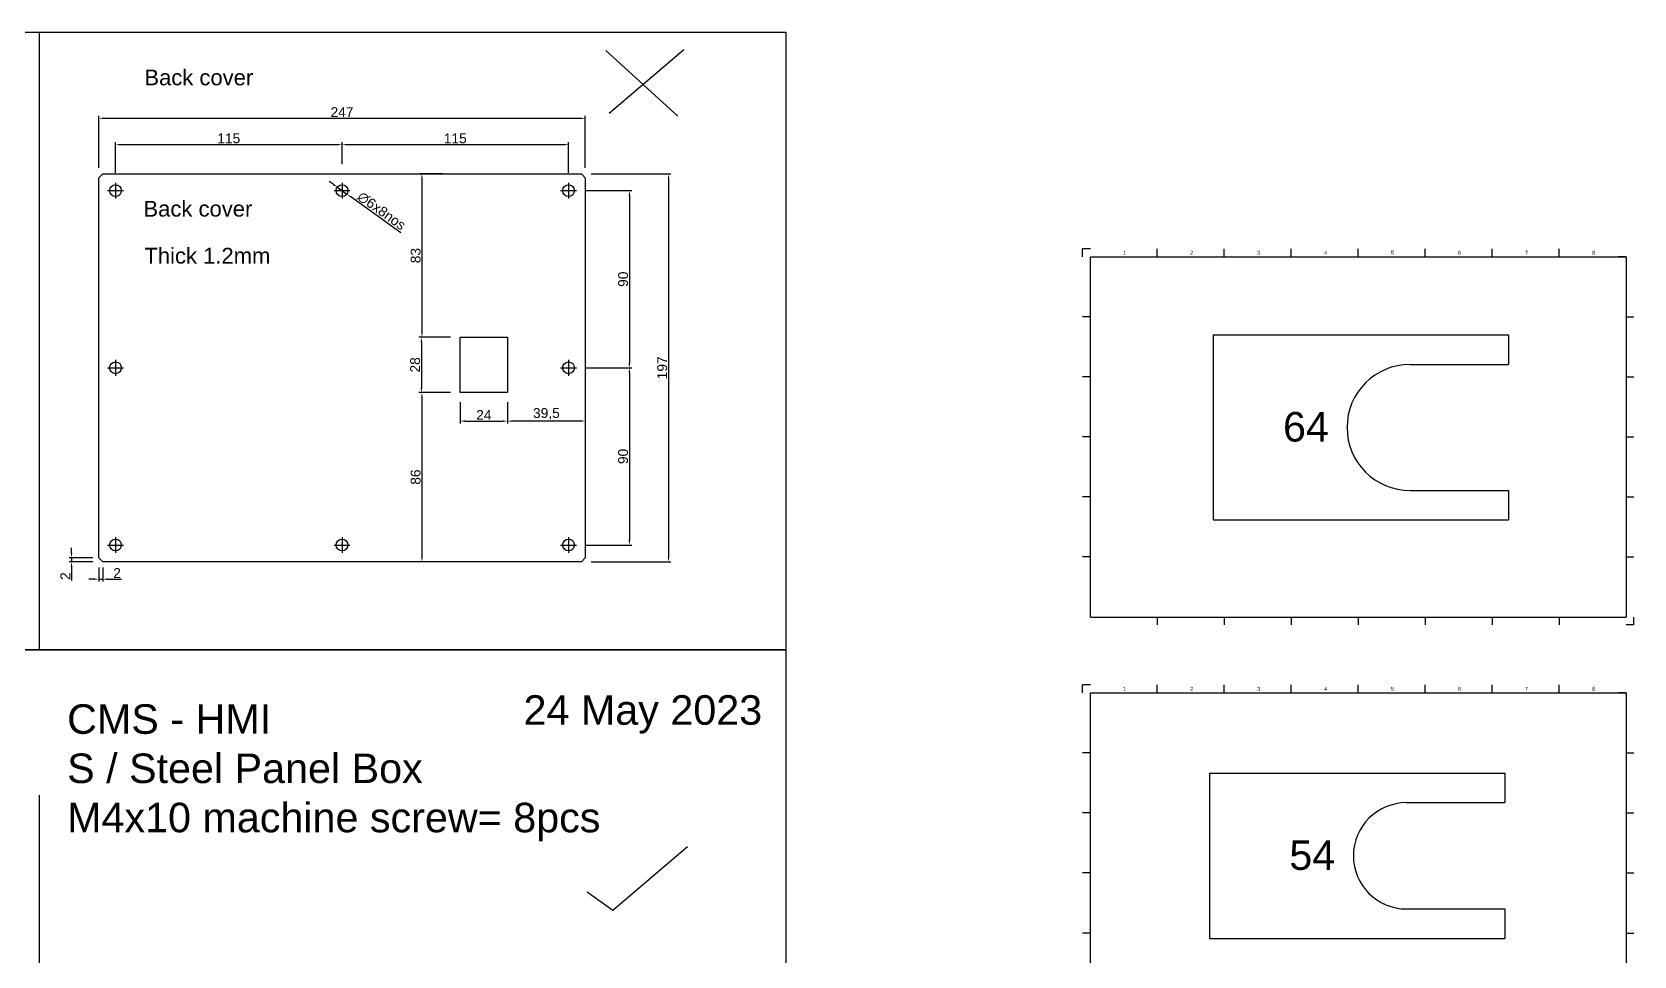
# Model space of a CAD drawing. Header units: millimetres. Extents: x -1052 to 3351, y 0 to 2015.
# Drawn here: x 2446 to 3260, y 1254 to 1723 of the extents above; entities that cross this region are included whole.
import ezdxf

# ---------------------------------------------------------------- set-up
doc = ezdxf.new("R2010")
doc.units = ezdxf.units.MM
doc.linetypes.add('JIS_02_1.2', pattern=[2.5, 1.25, -1.25])
for name, color, linetype in [('DESCCHILD', 20, 'Continuous'), ('Layer 1', 7, 'Continuous'), ('Layer1-1', 2, 'JIS_02_1.2')]:
    doc.layers.add(name, color=color, linetype=linetype)
doc.layers.add('Layer1', color=50, linetype='Continuous', lineweight=25)
doc.styles.get("Standard").update_dxf_attribs({"font": 'arial.ttf'})
doc.dimstyles.new('ISO-25', dxfattribs={"dimtxt": 5, "dimasz": 2.5, "dimexe": 1.25, "dimexo": 5, "dimtad": 1, "dimtxsty": 'Standard', "dimcen": 2.5, "dimclrd": 5, "dimclre": 5, "dimclrt": 2, "dimadec": 0, "dimazin": 0, "dimtfac": 1, "dimtmove": 0, "dimatfit": 3, "dimfxl": 1, "dimlwe": -1, "dimarcsym": 0})

# ---------------------------------------------------------------- blocks, each defined once
blk = doc.blocks.new('*D416')
at = {"layer": 'Defpoints', "color": 0}
for p in [(2727.37, 1679.56), (2480.37, 1649.33), (2727.37, 1649.33)]:
    blk.add_point(p, dxfattribs=at)
at = {"layer": 'Layer1', "color": 5, "linetype": 'Continuous'}
for p, q in [((2480.37, 1654.33), (2480.37, 1680.81)), ((2727.37, 1654.33), (2727.37, 1680.81))]:
    blk.add_line(p, q, dxfattribs=at)
at = {"layer": 'Layer1', "color": 5, "linetype": 'Continuous', "lineweight": -2}
blk.add_line((2482.87, 1679.56), (2724.87, 1679.56), dxfattribs=at)
at = {"layer": 'Layer1', "color": 5}
for points in [[(2482.87, 1679.98), (2482.87, 1679.15), (2480.37, 1679.56)], [(2724.87, 1679.15), (2724.87, 1679.98), (2727.37, 1679.56)]]:
    blk.add_solid(points, dxfattribs=at)
at = {"layer": 'Layer1', "color": 2, "insert": (2603.87, 1682.7), "char_height": 5, "attachment_point": 5}
blk.add_mtext('247', dxfattribs=at)
blk = doc.blocks.new('*D417')
at = {"layer": 'Defpoints', "color": 0}
for p in [(2603.87, 1666.19), (2603.87, 1651.33), (2488.87, 1646.83)]:
    blk.add_point(p, dxfattribs=at)
at = {"layer": 'Layer1', "color": 5, "linetype": 'Continuous'}
for p, q in [((2488.87, 1651.83), (2488.87, 1667.44)), ((2603.87, 1656.33), (2603.87, 1667.44))]:
    blk.add_line(p, q, dxfattribs=at)
at = {"layer": 'Layer1', "color": 5, "linetype": 'Continuous', "lineweight": -2}
blk.add_line((2491.37, 1666.19), (2601.37, 1666.19), dxfattribs=at)
at = {"layer": 'Layer1', "color": 5}
for points in [[(2491.37, 1666.6), (2491.37, 1665.77), (2488.87, 1666.19)], [(2601.37, 1665.77), (2601.37, 1666.6), (2603.87, 1666.19)]]:
    blk.add_solid(points, dxfattribs=at)
at = {"layer": 'Layer1', "color": 2, "insert": (2546.37, 1669.36), "char_height": 5, "attachment_point": 5}
blk.add_mtext('115', dxfattribs=at)
blk = doc.blocks.new('*D418')
at = {"layer": 'Defpoints', "color": 0}
for p in [(2718.87, 1666.19), (2603.87, 1651.33), (2718.87, 1646.83)]:
    blk.add_point(p, dxfattribs=at)
at = {"layer": 'Layer1', "color": 5, "linetype": 'Continuous'}
for p, q in [((2603.87, 1656.33), (2603.87, 1667.44)), ((2718.87, 1651.83), (2718.87, 1667.44))]:
    blk.add_line(p, q, dxfattribs=at)
at = {"layer": 'Layer1', "color": 5, "linetype": 'Continuous', "lineweight": -2}
blk.add_line((2606.37, 1666.19), (2716.37, 1666.19), dxfattribs=at)
at = {"layer": 'Layer1', "color": 5}
for points in [[(2606.37, 1666.6), (2606.37, 1665.77), (2603.87, 1666.19)], [(2716.37, 1665.77), (2716.37, 1666.6), (2718.87, 1666.19)]]:
    blk.add_solid(points, dxfattribs=at)
at = {"layer": 'Layer1', "color": 2, "insert": (2661.37, 1669.36), "char_height": 5, "attachment_point": 5}
blk.add_mtext('115', dxfattribs=at)
blk = doc.blocks.new('*D419')
at = {"layer": 'Defpoints', "color": 0}
for p in [(2722.87, 1642.83), (2722.87, 1552.83), (2749.76, 1552.83)]:
    blk.add_point(p, dxfattribs=at)
at = {"layer": 'Layer1', "color": 5, "linetype": 'Continuous'}
for p, q in [((2727.87, 1642.83), (2751.01, 1642.83)), ((2727.87, 1552.83), (2751.01, 1552.83))]:
    blk.add_line(p, q, dxfattribs=at)
at = {"layer": 'Layer1', "color": 5, "linetype": 'Continuous', "lineweight": -2}
blk.add_line((2749.76, 1640.33), (2749.76, 1555.33), dxfattribs=at)
at = {"layer": 'Layer1', "color": 5}
for points in [[(2750.17, 1640.33), (2749.34, 1640.33), (2749.76, 1642.83)], [(2749.34, 1555.33), (2750.17, 1555.33), (2749.76, 1552.83)]]:
    blk.add_solid(points, dxfattribs=at)
at = {"layer": 'Layer1', "color": 2, "insert": (2746.58, 1597.83), "char_height": 5, "attachment_point": 5, "rotation": 90}
blk.add_mtext('90', dxfattribs=at)
blk = doc.blocks.new('*D420')
at = {"layer": 'Defpoints', "color": 0}
for p in [(2722.87, 1552.83), (2722.87, 1462.83), (2749.76, 1462.83)]:
    blk.add_point(p, dxfattribs=at)
at = {"layer": 'Layer1', "color": 5, "linetype": 'Continuous'}
for p, q in [((2727.87, 1552.83), (2751.01, 1552.83)), ((2727.87, 1462.83), (2751.01, 1462.83))]:
    blk.add_line(p, q, dxfattribs=at)
at = {"layer": 'Layer1', "color": 5, "linetype": 'Continuous', "lineweight": -2}
blk.add_line((2749.76, 1550.33), (2749.76, 1465.33), dxfattribs=at)
at = {"layer": 'Layer1', "color": 5}
for points in [[(2750.17, 1550.33), (2749.34, 1550.33), (2749.76, 1552.83)], [(2749.34, 1465.33), (2750.17, 1465.33), (2749.76, 1462.83)]]:
    blk.add_solid(points, dxfattribs=at)
at = {"layer": 'Layer1', "color": 2, "insert": (2746.58, 1507.83), "char_height": 5, "attachment_point": 5, "rotation": 90}
blk.add_mtext('90', dxfattribs=at)
blk = doc.blocks.new('*D421')
at = {"layer": 'Defpoints', "color": 0}
for p in [(2725.37, 1651.33), (2725.37, 1454.33), (2769.63, 1454.33)]:
    blk.add_point(p, dxfattribs=at)
at = {"layer": 'Layer1', "color": 5, "linetype": 'Continuous'}
for p, q in [((2730.37, 1651.33), (2770.88, 1651.33)), ((2730.37, 1454.33), (2770.88, 1454.33))]:
    blk.add_line(p, q, dxfattribs=at)
at = {"layer": 'Layer1', "color": 5, "linetype": 'Continuous', "lineweight": -2}
blk.add_line((2769.63, 1648.83), (2769.63, 1456.83), dxfattribs=at)
at = {"layer": 'Layer1', "color": 5}
for points in [[(2770.04, 1648.83), (2769.21, 1648.83), (2769.63, 1651.33)], [(2769.21, 1456.83), (2770.04, 1456.83), (2769.63, 1454.33)]]:
    blk.add_solid(points, dxfattribs=at)
at = {"layer": 'Layer1', "color": 2, "insert": (2766.45, 1552.83), "char_height": 5, "attachment_point": 5, "rotation": 90}
blk.add_mtext('197', dxfattribs=at)
blk = doc.blocks.new('*D422')
at = {"layer": 'Defpoints', "color": 0}
for p in [(2482.37, 1456.33), (2466.51, 1454.33), (2482.37, 1454.33)]:
    blk.add_point(p, dxfattribs=at)
at = {"layer": 'Layer1', "color": 5, "linetype": 'Continuous'}
for p, q in [((2477.37, 1456.33), (2465.26, 1456.33)), ((2477.37, 1454.33), (2465.26, 1454.33))]:
    blk.add_line(p, q, dxfattribs=at)
at = {"layer": 'Layer1', "color": 5, "linetype": 'Continuous', "lineweight": -2}
for p, q in [((2466.51, 1458.83), (2466.51, 1461.33)), ((2466.51, 1456.33), (2466.51, 1454.33)), ((2466.51, 1451.83), (2466.51, 1444.77))]:
    blk.add_line(p, q, dxfattribs=at)
at = {"layer": 'Layer1', "color": 5}
for points in [[(2466.09, 1458.83), (2466.93, 1458.83), (2466.51, 1456.33)], [(2466.93, 1451.83), (2466.09, 1451.83), (2466.51, 1454.33)]]:
    blk.add_solid(points, dxfattribs=at)
at = {"layer": 'Layer1', "color": 2, "insert": (2463.37, 1447.05), "char_height": 5, "attachment_point": 5, "rotation": 90}
blk.add_mtext('2', dxfattribs=at)
blk = doc.blocks.new('*D423')
at = {"layer": 'Defpoints', "color": 0}
for p in [(2480.37, 1456.33), (2482.37, 1456.33), (2482.37, 1445.48)]:
    blk.add_point(p, dxfattribs=at)
at = {"layer": 'Layer1', "color": 5, "linetype": 'Continuous'}
for p, q in [((2480.37, 1451.33), (2480.37, 1444.23)), ((2482.37, 1451.33), (2482.37, 1444.23))]:
    blk.add_line(p, q, dxfattribs=at)
at = {"layer": 'Layer1', "color": 5, "linetype": 'Continuous', "lineweight": -2}
for p, q in [((2477.87, 1445.48), (2475.37, 1445.48)), ((2480.37, 1445.48), (2482.37, 1445.48)), ((2484.87, 1445.48), (2491.93, 1445.48))]:
    blk.add_line(p, q, dxfattribs=at)
at = {"layer": 'Layer1', "color": 5}
for points in [[(2477.87, 1445.06), (2477.87, 1445.9), (2480.37, 1445.48)], [(2484.87, 1445.9), (2484.87, 1445.06), (2482.37, 1445.48)]]:
    blk.add_solid(points, dxfattribs=at)
at = {"layer": 'Layer1', "color": 2, "insert": (2489.65, 1448.62), "char_height": 5, "attachment_point": 5}
blk.add_mtext('2', dxfattribs=at)
blk = doc.blocks.new('*D424')
at = {"layer": 'Defpoints', "color": 0}
for p in [(2601.43, 1644.58), (2606.31, 1641.08)]:
    blk.add_point(p, dxfattribs=at)
at = {"layer": 'Layer1-1', "color": 5, "linetype": 'Continuous', "lineweight": -2}
for p, q in [((2599.4, 1646.04), (2597.37, 1647.5)), ((2601.43, 1644.58), (2606.31, 1641.08)), ((2633.64, 1621.45), (2608.34, 1639.63))]:
    blk.add_line(p, q, dxfattribs=at)
at = {"layer": 'Layer1-1', "color": 5}
for points in [[(2599.16, 1645.7), (2599.65, 1646.38), (2601.43, 1644.58)], [(2608.58, 1639.97), (2608.09, 1639.29), (2606.31, 1641.08)]]:
    blk.add_solid(points, dxfattribs=at)
at = {"layer": 'Layer1-1', "color": 2, "insert": (2623.94, 1632.51), "char_height": 5, "attachment_point": 5, "rotation": 324.31671}
blk.add_mtext('∅6x8nos', dxfattribs=at)
blk = doc.blocks.new('*D425')
at = {"layer": 'Defpoints', "color": 0}
for p in [(2727.37, 1552.83), (2687.87, 1540.33), (2687.87, 1525.79)]:
    blk.add_point(p, dxfattribs=at)
at = {"layer": 'Layer 1', "color": 5, "linetype": 'Continuous'}
for p, q in [((2727.37, 1547.83), (2727.37, 1524.54)), ((2687.87, 1535.33), (2687.87, 1524.54))]:
    blk.add_line(p, q, dxfattribs=at)
at = {"layer": 'Layer 1', "color": 5, "linetype": 'Continuous', "lineweight": -2}
blk.add_line((2724.87, 1525.79), (2690.37, 1525.79), dxfattribs=at)
at = {"layer": 'Layer 1', "color": 5}
for points in [[(2690.37, 1526.2), (2690.37, 1525.37), (2687.87, 1525.79)], [(2724.87, 1525.37), (2724.87, 1526.2), (2727.37, 1525.79)]]:
    blk.add_solid(points, dxfattribs=at)
at = {"layer": 'Layer 1', "color": 2, "insert": (2707.62, 1529.42), "char_height": 5, "attachment_point": 5}
blk.add_mtext('39,5', dxfattribs=at)
blk = doc.blocks.new('*D426')
at = {"layer": 'Defpoints', "color": 0}
for p in [(2659.98, 1651.33), (2644.43, 1568.33), (2663.87, 1568.33)]:
    blk.add_point(p, dxfattribs=at)
at = {"layer": 'Layer 1', "color": 5, "linetype": 'Continuous'}
for p, q in [((2654.98, 1651.33), (2643.18, 1651.33)), ((2658.87, 1568.33), (2643.18, 1568.33))]:
    blk.add_line(p, q, dxfattribs=at)
at = {"layer": 'Layer 1', "color": 5, "linetype": 'Continuous', "lineweight": -2}
blk.add_line((2644.43, 1648.83), (2644.43, 1570.83), dxfattribs=at)
at = {"layer": 'Layer 1', "color": 5}
for points in [[(2644.84, 1648.83), (2644.01, 1648.83), (2644.43, 1651.33)], [(2644.01, 1570.83), (2644.84, 1570.83), (2644.43, 1568.33)]]:
    blk.add_solid(points, dxfattribs=at)
at = {"layer": 'Layer 1', "color": 2, "insert": (2641.25, 1609.83), "char_height": 5, "attachment_point": 5, "rotation": 90}
blk.add_mtext('83', dxfattribs=at)
blk = doc.blocks.new('*D427')
at = {"layer": 'Defpoints', "color": 0}
for p in [(2663.87, 1568.33), (2644.18, 1540.33), (2663.87, 1540.33)]:
    blk.add_point(p, dxfattribs=at)
at = {"layer": 'Layer 1', "color": 5, "linetype": 'Continuous'}
for p, q in [((2658.87, 1568.33), (2642.93, 1568.33)), ((2658.87, 1540.33), (2642.93, 1540.33))]:
    blk.add_line(p, q, dxfattribs=at)
at = {"layer": 'Layer 1', "color": 5, "linetype": 'Continuous', "lineweight": -2}
blk.add_line((2644.18, 1565.83), (2644.18, 1542.83), dxfattribs=at)
at = {"layer": 'Layer 1', "color": 5}
for points in [[(2644.59, 1565.83), (2643.76, 1565.83), (2644.18, 1568.33)], [(2643.76, 1542.83), (2644.59, 1542.83), (2644.18, 1540.33)]]:
    blk.add_solid(points, dxfattribs=at)
at = {"layer": 'Layer 1', "color": 2, "insert": (2641, 1554.33), "char_height": 5, "attachment_point": 5, "rotation": 90}
blk.add_mtext('28', dxfattribs=at)
blk = doc.blocks.new('*D428')
at = {"layer": 'Defpoints', "color": 0}
for p in [(2663.87, 1540.33), (2644.43, 1454.33), (2659.98, 1454.33)]:
    blk.add_point(p, dxfattribs=at)
at = {"layer": 'Layer 1', "color": 5, "linetype": 'Continuous'}
for p, q in [((2658.87, 1540.33), (2643.18, 1540.33)), ((2654.98, 1454.33), (2643.18, 1454.33))]:
    blk.add_line(p, q, dxfattribs=at)
at = {"layer": 'Layer 1', "color": 5, "linetype": 'Continuous', "lineweight": -2}
blk.add_line((2644.43, 1537.83), (2644.43, 1456.83), dxfattribs=at)
at = {"layer": 'Layer 1', "color": 5}
for points in [[(2644.84, 1537.83), (2644.01, 1537.83), (2644.43, 1540.33)], [(2644.01, 1456.83), (2644.84, 1456.83), (2644.43, 1454.33)]]:
    blk.add_solid(points, dxfattribs=at)
at = {"layer": 'Layer 1', "color": 2, "insert": (2641.25, 1497.33), "char_height": 5, "attachment_point": 5, "rotation": 90}
blk.add_mtext('86', dxfattribs=at)
blk = doc.blocks.new('*D429')
at = {"layer": 'Defpoints', "color": 0}
for p in [(2663.87, 1540.33), (2687.87, 1540.33), (2687.87, 1525.79)]:
    blk.add_point(p, dxfattribs=at)
at = {"layer": 'Layer 1', "color": 5, "linetype": 'Continuous'}
for p, q in [((2663.87, 1535.33), (2663.87, 1524.54)), ((2687.87, 1535.33), (2687.87, 1524.54))]:
    blk.add_line(p, q, dxfattribs=at)
at = {"layer": 'Layer 1', "color": 5, "linetype": 'Continuous', "lineweight": -2}
blk.add_line((2666.37, 1525.79), (2685.37, 1525.79), dxfattribs=at)
at = {"layer": 'Layer 1', "color": 5}
for points in [[(2666.37, 1526.2), (2666.37, 1525.37), (2663.87, 1525.79)], [(2685.37, 1525.37), (2685.37, 1526.2), (2687.87, 1525.79)]]:
    blk.add_solid(points, dxfattribs=at)
at = {"layer": 'Layer 1', "color": 2, "insert": (2675.87, 1528.92), "char_height": 5, "attachment_point": 5}
blk.add_mtext('24', dxfattribs=at)

msp = doc.modelspace()

# ---------------------------------------------------------------- linework, layer by layer
at = {"layer": 'DESCCHILD'}
for p, q in [((2450.2528, 1409.6038), (2450.2528, 1723.3875)), ((2450.2528, 624.074), (2450.2528, 1335.7297))]:
    msp.add_line(p, q, dxfattribs=at)
for points in [[(2050.9139, 1723.3875), (2829.1701, 1723.3875), (2829.1701, 1409.6038), (2050.9139, 1409.6038)], [(2050.9139, 1409.6038), (2829.1701, 1409.6038), (2829.1701, 624.074), (2050.9139, 624.074)]]:
    msp.add_lwpolyline(points, close=True, dxfattribs=at)
at = {"layer": 'Layer 1'}
for p, q in [((2663.8694, 1568.3348), (2687.8694, 1568.3348)), ((2663.8694, 1540.3348), (2663.8694, 1568.3348)), ((2687.8694, 1568.3348), (2687.8694, 1540.3348)), ((2687.8694, 1540.3348), (2663.8694, 1540.3348))]:
    msp.add_line(p, q, dxfattribs=at)
at = {"layer": 'Layer1'}
for p, q in [((2737.8195, 1714.024), (2774.3625, 1680.6006)), ((2739.5311, 1682.2028), (2777.3861, 1714.4727)), ((2482.3694, 1651.3348), (2480.3694, 1649.3348)), ((2482.3694, 1651.3348), (2725.3694, 1651.3348)), ((2725.3694, 1651.3348), (2727.3694, 1649.3348)), ((2480.3694, 1456.3348), (2480.3694, 1649.3348)), ((2488.8694, 1646.8348), (2488.8694, 1638.8348)), ((2603.8694, 1646.8348), (2603.8694, 1638.8348)), ((2718.8694, 1646.8348), (2718.8694, 1638.8348)), ((2727.3694, 1649.3348), (2727.3694, 1456.3348)), ((2484.8694, 1642.8348), (2492.8694, 1642.8348)), ((2599.8694, 1642.8348), (2607.8694, 1642.8348)), ((2714.8694, 1642.8348), (2722.8694, 1642.8348)), ((2983.8064, 1613.26), (2979.8064, 1613.26)), ((2979.8064, 1609.26), (2979.8064, 1613.26)), ((3017.8064, 1609.26), (3017.8064, 1613.26)), ((3051.8064, 1609.26), (3051.8064, 1613.26)), ((3085.8064, 1609.26), (3085.8064, 1613.26)), ((3119.8064, 1609.26), (3119.8064, 1613.26)), ((3153.8064, 1609.26), (3153.8064, 1613.26)), ((3187.8064, 1609.26), (3187.8064, 1613.26)), ((3221.8064, 1609.26), (3221.8064, 1613.26)), ((2983.8064, 1609.26), (3255.8064, 1609.26)), ((2983.8064, 1426.26), (2983.8064, 1609.26)), ((3255.8064, 1609.26), (3251.8064, 1609.26)), ((3255.8064, 1609.26), (3255.8064, 1426.26)), ((2983.8064, 1578.76), (2979.8064, 1578.76)), ((3255.8064, 1578.76), (3259.8064, 1578.76)), ((3046.1187, 1569.5459), (3196.1187, 1569.5459)), ((3046.1187, 1569.5459), (3046.1187, 1475.5459)), ((3196.1187, 1569.5459), (3196.1187, 1554.5459)), ((2488.8694, 1556.8348), (2488.8694, 1548.8348)), ((2718.8694, 1556.8348), (2718.8694, 1548.8348)), ((3146.1187, 1554.5459), (3196.1187, 1554.5459)), ((2484.8694, 1552.8348), (2492.8694, 1552.8348)), ((2714.8694, 1552.8348), (2722.8694, 1552.8348)), ((2983.8064, 1548.26), (2979.8064, 1548.26)), ((3255.8064, 1548.26), (3259.8064, 1548.26)), ((2983.8064, 1517.76), (2979.8064, 1517.76)), ((3255.8064, 1517.76), (3259.8064, 1517.76)), ((3146.1187, 1490.5459), (3196.1187, 1490.5459)), ((3196.1187, 1490.5459), (3196.1187, 1475.5459)), ((2983.8064, 1487.26), (2979.8064, 1487.26)), ((3255.8064, 1487.26), (3259.8064, 1487.26)), ((3046.1187, 1475.5459), (3196.1187, 1475.5459)), ((2488.8694, 1466.8348), (2488.8694, 1458.8348)), ((2603.8694, 1466.8348), (2603.8694, 1458.8348)), ((2718.8694, 1466.8348), (2718.8694, 1458.8348)), ((2480.3694, 1456.3348), (2482.3694, 1454.3348)), ((2484.8694, 1462.8348), (2492.8694, 1462.8348)), ((2599.8694, 1462.8348), (2607.8694, 1462.8348)), ((2714.8694, 1462.8348), (2722.8694, 1462.8348)), ((2727.3694, 1456.3348), (2725.3694, 1454.3348)), ((2983.8064, 1456.76), (2979.8064, 1456.76)), ((3255.8064, 1456.76), (3259.8064, 1456.76)), ((2725.3694, 1454.3348), (2482.3694, 1454.3348)), ((2983.8064, 1426.26), (3255.8064, 1426.26)), ((3017.8064, 1426.26), (3017.8064, 1422.26)), ((3051.8064, 1426.26), (3051.8064, 1422.26)), ((3085.8064, 1426.26), (3085.8064, 1422.26)), ((3119.8064, 1426.26), (3119.8064, 1422.26)), ((3153.8064, 1426.26), (3153.8064, 1422.26)), ((3187.8064, 1426.26), (3187.8064, 1422.26)), ((3221.8064, 1426.26), (3221.8064, 1422.26)), ((3259.8064, 1422.26), (3259.8064, 1426.26)), ((3259.8064, 1422.26), (3255.8064, 1422.26)), ((2983.8064, 1391.767), (2979.8064, 1391.767)), ((2979.8064, 1387.767), (2979.8064, 1391.767)), ((3017.8064, 1387.767), (3017.8064, 1391.767)), ((3051.8064, 1387.767), (3051.8064, 1391.767)), ((3085.8064, 1387.767), (3085.8064, 1391.767)), ((3119.8064, 1387.767), (3119.8064, 1391.767)), ((3153.8064, 1387.767), (3153.8064, 1391.767)), ((3187.8064, 1387.767), (3187.8064, 1391.767)), ((3221.8064, 1387.767), (3221.8064, 1391.767)), ((2983.8064, 1387.767), (3255.8064, 1387.767)), ((2983.8064, 1204.767), (2983.8064, 1387.767)), ((3255.8064, 1387.767), (3251.8064, 1387.767)), ((3255.8064, 1387.767), (3255.8064, 1204.767)), ((2983.8064, 1357.267), (2979.8064, 1357.267)), ((3255.8064, 1357.267), (3259.8064, 1357.267)), ((3044.3275, 1346.9902), (3194.3275, 1346.9902)), ((3044.3275, 1346.9902), (3044.3275, 1262.9902)), ((3194.3275, 1346.9902), (3194.3275, 1331.9902)), ((2983.8064, 1326.767), (2979.8064, 1326.767)), ((3144.3275, 1331.9902), (3194.3275, 1331.9902)), ((3255.8064, 1326.767), (3259.8064, 1326.767)), ((2741.3336, 1277.4465), (2779.1887, 1309.7164)), ((2983.8064, 1296.267), (2979.8064, 1296.267)), ((3255.8064, 1296.267), (3259.8064, 1296.267)), ((2728.3016, 1286.7551), (2741.3336, 1277.4465)), ((3144.3275, 1277.9902), (3194.3275, 1277.9902)), ((3194.3275, 1277.9902), (3194.3275, 1262.9902)), ((2983.8064, 1265.767), (2979.8064, 1265.767)), ((3044.3275, 1262.9902), (3194.3275, 1262.9902)), ((3255.8064, 1265.767), (3259.8064, 1265.767))]:
    msp.add_line(p, q, dxfattribs=at)
for centre in [(2488.8694, 1642.8348), (2603.8694, 1642.8348), (2718.8694, 1642.8348), (2488.8694, 1552.8348), (2718.8694, 1552.8348), (2488.8694, 1462.8348), (2603.8694, 1462.8348), (2718.8694, 1462.8348)]:
    msp.add_circle(centre, 3, dxfattribs=at)
for centre, radius in [((3146.1187, 1522.5459), 32), ((3144.3275, 1304.9902), 27)]:
    msp.add_arc(centre, radius, 90, 270, dxfattribs=at)

# ---------------------------------------------------------------- texts
at = {"layer": 'Layer1', "lineweight": -3}
for s, p in [('64', (3081.6154, 1515.3911)), ('54', (3084.8242, 1297.8354))]:
    msp.add_text(s, height=15, dxfattribs=at).set_placement(p)
at = {"layer": 'Layer1', "attachment_point": 1}
for s, insert, char_height, width in [('Back cover', (2503.5161, 1704.3347), 8, 111.494233), ('Back cover', (2503.0561, 1637.6371), 8, 111.494233), ('Thick 1.2mm', (2503.5161, 1613.7788), 8, 111.494233), ('24 May 2023', (2696.0327, 1386.5399), 15, 128.64992), ('CMS - HMI \\PS / Steel Panel Box\\PM4x10 machine screw= 8pcs', (2464.2966, 1381.9364), 15, 280.66451)]:
    msp.add_mtext(s, dxfattribs=dict(at, insert=insert, char_height=char_height, width=width))
at = {"layer": 'Layer1', "char_height": 2, "attachment_point": 1}
for s, insert in [('1', (3000.4711, 1612.2881)), ('2', (3034.4711, 1612.2881)), ('3', (3068.4711, 1612.2881)), ('4', (3102.4711, 1612.2881)), ('5', (3136.4711, 1612.2881)), ('6', (3170.4711, 1612.2881)), ('7', (3204.4711, 1612.2881)), ('8', (3238.4711, 1612.2881)), ('2', (3034.4711, 1390.7951)), ('3', (3068.4711, 1390.7951)), ('6', (3170.4711, 1390.7951)), ('8', (3238.4711, 1390.7951)), ('1', (3000.4711, 1390.7951)), ('4', (3102.4711, 1390.7951)), ('5', (3136.4711, 1390.7951)), ('7', (3204.4711, 1390.7951))]:
    msp.add_mtext(s, dxfattribs=dict(at, insert=insert))

# ---------------------------------------------------------------- dimensions: what is measured, and where the dimension line sits
at = {"layer": 'Layer 1'}
dim = msp.add_linear_dim(base=(2644.4277, 1568.3348), p1=(2659.9756, 1651.3348), p2=(2663.8694, 1568.3348), angle=90, dimstyle='ISO-25', dxfattribs=at)
dim.commit()
dim.dimension.update_dxf_attribs({"geometry": '*D426', "text_midpoint": (2641.2482, 1609.8348)})
for base, p1, p2, picture, middle in [((2644.1777, 1540.3348), (2663.8694, 1568.3348), (2663.8694, 1540.3348), '*D427', (2640.9999, 1554.3348)), ((2644.4277, 1454.3348), (2663.8694, 1540.3348), (2659.9756, 1454.3348), '*D428', (2641.2499, 1497.3348))]:
    dim = msp.add_linear_dim(base=base, p1=p1, p2=p2, angle=90, dimstyle='ISO-25', override={"dimtmove": 1}, dxfattribs=at)
    dim.commit()
    dim.dimension.update_dxf_attribs({"geometry": picture, "text_midpoint": middle})
for p1, picture, middle in [((2727.3694, 1552.8348), '*D425', (2707.6194, 1529.4164)), ((2663.8694, 1540.3348), '*D429', (2675.8694, 1528.9218))]:
    dim = msp.add_linear_dim(base=(2687.8694, 1525.7866), p1=p1, p2=(2687.8694, 1540.3348), dimstyle='ISO-25', dxfattribs=at)
    dim.commit()
    dim.dimension.update_dxf_attribs({"geometry": picture, "text_midpoint": middle})
at = {"layer": 'Layer1'}
for base, p1, p2, picture, middle in [((2727.3694, 1679.5622), (2480.3694, 1649.3348), (2727.3694, 1649.3348), '*D416', (2603.8694, 1682.6974)), ((2603.8694, 1666.186), (2488.8694, 1646.8348), (2603.8694, 1651.3348), '*D417', (2546.3694, 1669.3638)), ((2718.8694, 1666.186), (2603.8694, 1651.3348), (2718.8694, 1646.8348), '*D418', (2661.3694, 1669.3638)), ((2482.3694, 1445.4812), (2480.3694, 1456.3348), (2482.3694, 1456.3348), '*D423', (2489.6503, 1448.6164))]:
    dim = msp.add_linear_dim(base=base, p1=p1, p2=p2, dimstyle='ISO-25', dxfattribs=at)
    dim.commit()
    dim.dimension.update_dxf_attribs({"geometry": picture, "text_midpoint": middle})
for base, p1, p2, picture, middle in [((2769.6251, 1454.3348), (2725.3694, 1651.3348), (2725.3694, 1454.3348), '*D421', (2766.4473, 1552.8348)), ((2749.7555, 1552.8348), (2722.8694, 1642.8348), (2722.8694, 1552.8348), '*D419', (2746.5777, 1597.8348)), ((2749.7555, 1462.8348), (2722.8694, 1552.8348), (2722.8694, 1462.8348), '*D420', (2746.5777, 1507.8348)), ((2466.5101, 1454.3348), (2482.3694, 1456.3348), (2482.3694, 1454.3348), '*D422', (2463.3749, 1447.054))]:
    dim = msp.add_linear_dim(base=base, p1=p1, p2=p2, angle=90, dimstyle='ISO-25', dxfattribs=at)
    dim.commit()
    dim.dimension.update_dxf_attribs({"geometry": picture, "text_midpoint": middle})
at = {"layer": 'Layer1-1'}
dim = msp.add_diameter_dim_2p(p1=(2601.4326, 1644.5847), p2=(2606.3062, 1641.0849), text='<>x8nos', dimstyle='ISO-25', override={"dimtxsty": 'Standard'}, dxfattribs=at)
dim.commit()
dim.dimension.update_dxf_attribs({"geometry": '*D424', "text_midpoint": (2623.94, 1632.5061)})

doc.saveas('drawing.dxf')
